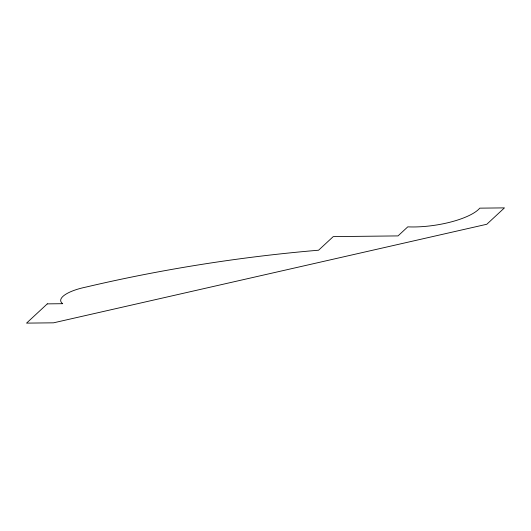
<?xml version="1.0" encoding="UTF-8"?>
<svg xmlns="http://www.w3.org/2000/svg" width="531" height="531" viewBox="0 0 531 531"><rect width="100%" height="100%" fill="white"/><g stroke="black" fill="none" stroke-linecap="round" stroke-linejoin="round"><path stroke-width="0.8" d="M47.286 303.871L26.55 323.12L53.558 322.821L486.808 224.255L504.45 207.88L479.765 208.152A49.854 15.319 -8.5 0 1 407.781 226.85L398.024 235.91L333.222 236.627L318.58 250.214A503.946 154.893 -8.5 0 0 86.015 287.072A32.776 10.076 -8.5 0 0 62.718 303.699L47.286 303.871"/></g></svg>
